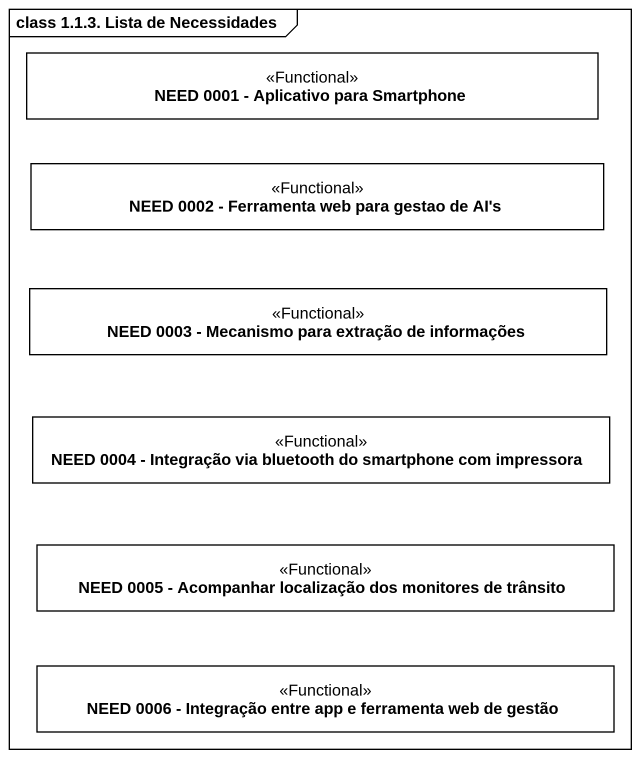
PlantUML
@startuml
mainframe class 1.1.3. Lista de Necessidades
hide circle
hide empty members
class "NEED 0001 - Aplicativo para Smartphone" as NEED_0001_Aplicativo_para <<Functional>>
class "NEED 0002 - Ferramenta web para gestao de AI's" as NEED_0002_Ferramenta_web <<Functional>>
class "NEED 0003 - Mecanismo para extração de informações" as NEED_0003_Mecanismo_para <<Functional>>
class "NEED 0004 - Integração via bluetooth do smartphone com impressora" as NEED_0004_Integração_via <<Functional>>
class "NEED 0005 - Acompanhar localização dos monitores de trânsito" as NEED_0005_Acompanhar <<Functional>>
class "NEED 0006 - Integração entre app e ferramenta web de gestão" as NEED_0006_Integração_entre <<Functional>>
@enduml
